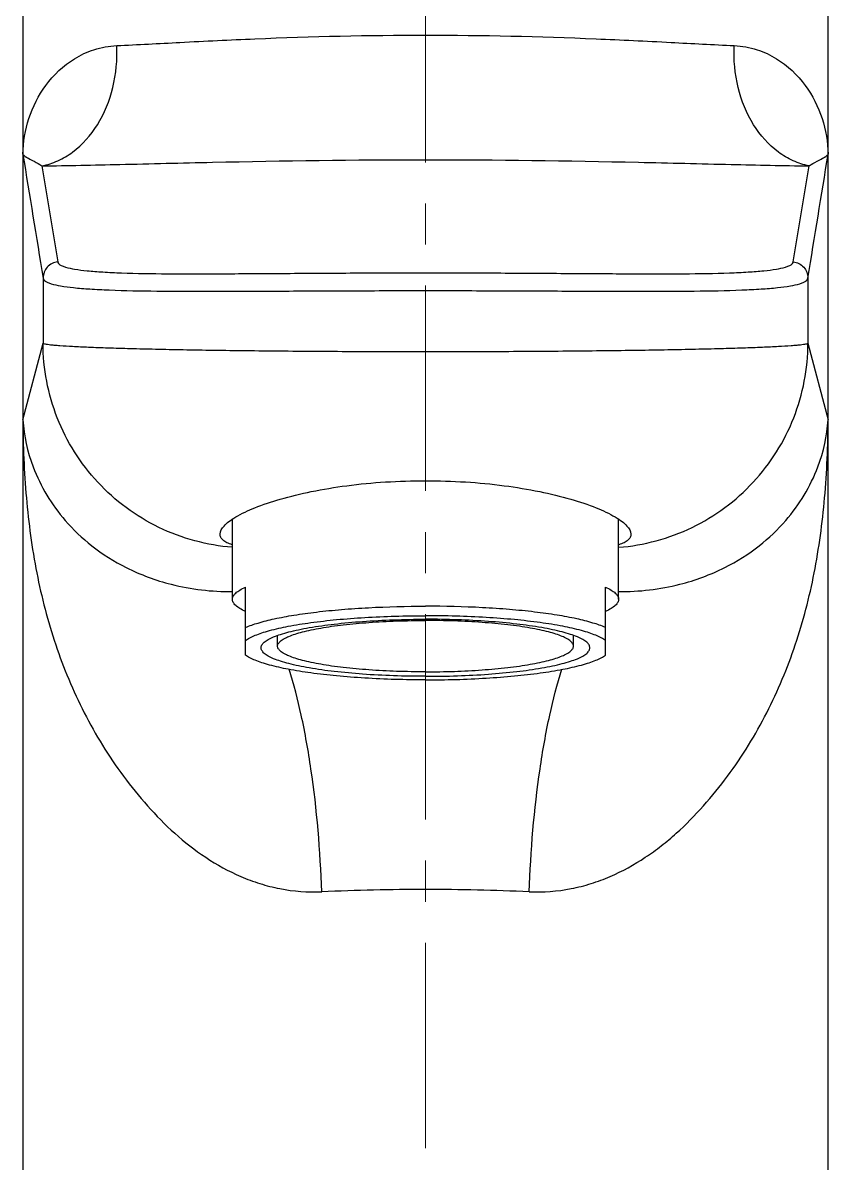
# Model space of a CAD drawing. Extents: x 0 to 790, y 0 to 579.
# Drawn here: x 200.9 to 249.9, y 289.4 to 358.8 of the extents above; entities that cross this region are included whole.
import ezdxf

# ---------------------------------------------------------------- set-up
doc = ezdxf.new("R2010")
doc.units = 0
doc.header["$LTSCALE"] = 10
doc.header["$MEASUREMENT"] = 0
doc.linetypes.add('CENTER', pattern=[2, 1.25, -0.25, 0.25, -0.25])
doc.layers.add('BODY', color=7, linetype='CONTINUOUS')
doc.layers.add('DEF_LAYER_ASSEM_MEMBER', color=7, linetype='CONTINUOUS')

msp = doc.modelspace()

# ---------------------------------------------------------------- linework, layer by layer
at = {"layer": 'BODY', "color": 1, "linetype": 'CENTER', "lineweight": 5}
msp.add_line((225.422, 250.294), (225.422, 402.273), dxfattribs=at)
at = {"layer": 'DEF_LAYER_ASSEM_MEMBER', "color": 7, "linetype": 'Continuous'}
for p, q in [((200.922, 361.671), (200.922, 258.565)), ((249.922, 258.565), (249.922, 361.671)), ((202.156, 343.251), (202.153, 339.28)), ((248.689, 343.251), (248.691, 339.28)), ((213.672, 323.704), (213.672, 328.577)), ((237.172, 323.704), (237.172, 328.576)), ((214.472, 320.301), (214.472, 324.444)), ((236.372, 320.301), (236.372, 324.444)), ((216.422, 320.848), (216.422, 321.5)), ((234.422, 320.848), (234.422, 321.5))]:
    msp.add_line(p, q, dxfattribs=at)
at = {"layer": 'DEF_LAYER_ASSEM_MEMBER', "color": 9, "linetype": 'Continuous'}
for p, q in [((200.925, 350.794), (200.925, 334.63)), ((249.92, 334.63), (249.92, 350.794)), ((202.086, 350.083), (203.044, 344.242)), ((247.8, 344.242), (248.759, 350.083)), ((200.925, 334.63), (202.153, 339.28)), ((248.691, 339.28), (249.92, 334.63))]:
    msp.add_line(p, q, dxfattribs=at)
for centre, radius, start, end in [((225.354, 164.977), 141.06, 89.97227, 92.53674), ((225.439, 162.606), 143.431, 87.48446, 90.00653)]:
    msp.add_arc(centre, radius, start, end, dxfattribs=at)
for points, start_tangent, end_tangent in [([(206.638, 357.401), (210.484, 357.597), (215.042, 357.814), (225.422, 358.041)], (0.998943, 0.045967), (1, 0.000003)), ([(225.422, 358.041), (235.803, 357.814), (240.361, 357.597), (244.207, 357.401)], (1, -0.000003), (0.998943, -0.045967)), ([(200.925, 350.794), (201.295, 352.967), (202.319, 354.98), (204.068, 356.604), (205.247, 357.147), (206.638, 357.401)], (0.024908, 0.99969), (0.998949, 0.045844)), ([(202.086, 350.083), (203.051, 350.388), (203.955, 350.92), (205.46, 352.582), (206.396, 354.844), (206.638, 357.401)], (0.982294, 0.187346), (-0.048186, 0.998838)), ([(248.759, 350.083), (247.794, 350.388), (246.89, 350.92), (245.385, 352.582), (244.448, 354.844), (244.207, 357.401)], (-0.982293, 0.18735), (0.048183, 0.998839)), ([(244.207, 357.401), (245.598, 357.147), (246.776, 356.604), (248.525, 354.98), (249.55, 352.967), (249.92, 350.794)], (0.998949, -0.045844), (0.024908, -0.99969)), ([(200.925, 350.794), (201.044, 350.677), (201.265, 350.543), (201.603, 350.362), (202.086, 350.083)], (0.522309, -0.852756), (0.844112, -0.536168)), ([(200.925, 350.794), (202.156, 343.251)], (0.16117, -0.986927), (0.16101, -0.986953)), ([(248.689, 343.251), (249.92, 350.794)], (0.16101, 0.986953), (0.16117, 0.986927)), ([(248.759, 350.083), (249.242, 350.362), (249.58, 350.543), (249.801, 350.677), (249.92, 350.794)], (0.844112, 0.536167), (0.522309, 0.852756)), ([(202.086, 350.083), (206.821, 350.169), (212.468, 350.301), (225.422, 350.458)], (0.999959, 0.009029), (1, -0.000001)), ([(225.422, 350.458), (238.377, 350.301), (244.024, 350.169), (248.759, 350.083)], (1, 0.000001), (0.999959, -0.009029)), ([(203.044, 344.242), (202.41, 343.915), (202.156, 343.251)], (-0.993676, -0.112289), (0.000023, -1)), ([(203.044, 344.242), (203.177, 344.067), (203.324, 343.99), (203.523, 343.918), (204.077, 343.795), (204.834, 343.697), (205.786, 343.622), (206.925, 343.569), (209.713, 343.517), (213.092, 343.516), (216.934, 343.538), (221.097, 343.563), (225.423, 343.572), (229.748, 343.563), (233.911, 343.538), (237.753, 343.516), (241.132, 343.517), (243.92, 343.569), (245.058, 343.622), (246.011, 343.697), (246.768, 343.795), (247.322, 343.918), (247.521, 343.99), (247.667, 344.067), (247.8, 344.242)], (0.140189, -0.990125), (0.140182, 0.990126)), ([(247.8, 344.242), (248.434, 343.915), (248.689, 343.251)], (0.993668, -0.112358), (-0.000014, -1)), ([(202.156, 343.251), (202.294, 343.068), (202.445, 342.986), (202.651, 342.911), (203.225, 342.779), (204.009, 342.672), (204.995, 342.589), (206.176, 342.529), (209.069, 342.462), (212.581, 342.448), (216.579, 342.462), (220.915, 342.481), (225.423, 342.489), (229.93, 342.481), (234.266, 342.462), (238.264, 342.448), (241.776, 342.462), (244.669, 342.529), (245.849, 342.589), (246.836, 342.672), (247.62, 342.779), (248.193, 342.911), (248.399, 342.986), (248.551, 343.068), (248.689, 343.251)], (0.139709, -0.990193), (0.139937, 0.99016)), ([(213.669, 326.864), (209.201, 328.076), (205.482, 330.828), (203.02, 334.741), (202.153, 339.28)], (-0.996877, 0.078969), (-0.002095, 0.999998)), ([(202.154, 339.298), (202.187, 339.272), (202.274, 339.247), (202.417, 339.222), (202.615, 339.196), (202.868, 339.172), (203.175, 339.147), (203.947, 339.099), (204.925, 339.053), (206.1, 339.01), (207.459, 338.969), (208.992, 338.931), (210.681, 338.897), (212.513, 338.867), (216.53, 338.819), (220.889, 338.789), (225.422, 338.779), (229.956, 338.789), (234.314, 338.819), (238.332, 338.867), (240.163, 338.897), (241.853, 338.931), (243.385, 338.969), (244.745, 339.01), (245.919, 339.053), (246.897, 339.099), (247.67, 339.147), (247.977, 339.172), (248.229, 339.196), (248.427, 339.222), (248.571, 339.247), (248.658, 339.272), (248.69, 339.298)], (0.164356, -0.986401), (0.164228, 0.986422)), ([(237.176, 326.864), (241.644, 328.077), (245.363, 330.829), (247.825, 334.742), (248.691, 339.28)], (0.996855, 0.079241), (0.002094, 0.999998)), ([(200.925, 334.63), (201.549, 331.76), (203.506, 328.499), (205.119, 326.963), (207.217, 325.632), (209.95, 324.613), (213.666, 324.179)], (0.060006, -0.998198), (0.999859, 0.016809)), ([(200.925, 334.63), (201.139, 329.873), (201.773, 325.302), (202.922, 320.937), (204.66, 316.799), (205.768, 314.824), (207.048, 312.931), (208.508, 311.132), (210.163, 309.459), (212.05, 307.998), (214.183, 306.829), (215.345, 306.4), (216.561, 306.09), (219.111, 305.899)], (0.007995, -0.999968), (0.999007, 0.044545)), ([(231.734, 305.899), (234.284, 306.09), (235.5, 306.4), (236.661, 306.829), (238.795, 307.998), (239.769, 308.696), (240.682, 309.459), (242.337, 311.133), (243.797, 312.931), (245.077, 314.824), (246.185, 316.799), (247.923, 320.937), (249.071, 325.302), (249.706, 329.873), (249.92, 334.63)], (0.999007, -0.044561), (0.007994, 0.999968)), ([(237.179, 324.179), (240.895, 324.613), (243.628, 325.632), (245.726, 326.963), (247.339, 328.499), (249.296, 331.76), (249.92, 334.63)], (0.999859, -0.01681), (0.060004, 0.998198)), ([(219.111, 305.899), (218.456, 313.365), (217.863, 316.644), (217.122, 319.45)], (-0.035067, 0.999385), (-0.303523, 0.952824)), ([(231.734, 305.899), (232.389, 313.365), (232.982, 316.644), (233.723, 319.45)], (0.035069, 0.999385), (0.303523, 0.952824))]:
    msp.add_spline(points, degree=3, dxfattribs=dict(at, start_tangent=start_tangent, end_tangent=end_tangent))
at = {"layer": 'DEF_LAYER_ASSEM_MEMBER', "color": 7, "linetype": 'Continuous'}
for points, start_tangent, end_tangent in [([(212.922, 327.663), (213.163, 328.162), (213.462, 328.432), (213.875, 328.71), (215.03, 329.268), (216.582, 329.796), (218.473, 330.256), (220.633, 330.615), (222.98, 330.842), (225.422, 330.92)], (0.000141, 1), (1, 0.000008)), ([(225.422, 330.92), (227.865, 330.842), (230.212, 330.615), (232.372, 330.256), (234.263, 329.796), (235.815, 329.268), (236.969, 328.71), (237.383, 328.432), (237.682, 328.162), (237.922, 327.663)], (1, 0.000008), (0.000133, -1)), ([(213.657, 327.022), (213.337, 327.147), (213.107, 327.297), (212.969, 327.47), (212.922, 327.663)], (-0.955399, 0.295318), (0.000141, 1)), ([(237.922, 327.663), (237.876, 327.47), (237.737, 327.297), (237.507, 327.147), (237.188, 327.022)], (0.000133, -1), (-0.955402, -0.295309)), ([(213.672, 323.704), (213.685, 323.799), (213.723, 323.893), (213.786, 323.987), (213.874, 324.08), (214.125, 324.265), (214.472, 324.444)], (0, 1), (0.913217, 0.407474)), ([(236.372, 324.444), (236.72, 324.265), (236.971, 324.08), (237.059, 323.987), (237.122, 323.893), (237.16, 323.799), (237.172, 323.704)], (0.913217, -0.407474), (0, -1)), ([(214.472, 322.964), (214.125, 323.143), (213.874, 323.327), (213.786, 323.421), (213.723, 323.515), (213.685, 323.609), (213.672, 323.704)], (-0.913217, 0.407474), (0, 1)), ([(237.172, 323.704), (237.16, 323.609), (237.122, 323.515), (237.059, 323.421), (236.971, 323.327), (236.72, 323.143), (236.372, 322.964)], (0, -1), (-0.913217, -0.407474)), ([(214.472, 321.982), (215.232, 322.258), (216.22, 322.511), (217.415, 322.735), (218.79, 322.926), (220.313, 323.079), (221.951, 323.191), (225.422, 323.282)], (0.913217, 0.407474), (1, 0)), ([(236.372, 321.982), (235.613, 322.258), (234.625, 322.511), (233.43, 322.735), (232.055, 322.926), (230.532, 323.079), (228.894, 323.191), (225.422, 323.282)], (-0.913217, 0.407474), (-1, 0)), ([(214.472, 321.198), (214.726, 321.355), (215.056, 321.508), (215.457, 321.656), (215.929, 321.798), (217.067, 322.058), (218.439, 322.281), (220.007, 322.462), (221.725, 322.595), (225.422, 322.703)], (0.805074, 0.593175), (1, 0)), ([(215.422, 320.75), (215.434, 320.835), (215.471, 320.92), (215.531, 321.004), (215.615, 321.088), (215.853, 321.254), (216.184, 321.414), (216.603, 321.568), (217.108, 321.714), (217.692, 321.851), (218.351, 321.977), (219.867, 322.193), (221.596, 322.354), (223.471, 322.453), (225.422, 322.486)], (0, 1), (1, 0)), ([(216.422, 320.848), (216.433, 320.925), (216.466, 321.001), (216.52, 321.077), (216.595, 321.153), (216.81, 321.302), (217.107, 321.446), (217.485, 321.585), (217.939, 321.716), (218.465, 321.839), (219.058, 321.953), (219.713, 322.056), (220.422, 322.147), (221.978, 322.292), (223.667, 322.381), (225.422, 322.411)], (0, 1), (1, 0)), ([(236.372, 321.198), (236.118, 321.355), (235.789, 321.508), (235.388, 321.656), (234.916, 321.798), (233.778, 322.058), (232.406, 322.281), (230.838, 322.462), (229.119, 322.595), (225.422, 322.703)], (-0.805074, 0.593175), (-1, 0)), ([(235.422, 320.75), (235.41, 320.835), (235.374, 320.92), (235.314, 321.004), (235.23, 321.088), (234.992, 321.254), (234.661, 321.414), (234.242, 321.568), (233.737, 321.714), (233.152, 321.851), (232.493, 321.977), (230.978, 322.193), (229.249, 322.354), (227.373, 322.453), (225.422, 322.486)], (0, 1), (-1, 0)), ([(234.422, 320.848), (234.412, 320.925), (234.379, 321.001), (234.325, 321.077), (234.249, 321.153), (234.035, 321.302), (233.737, 321.446), (233.36, 321.585), (232.906, 321.716), (232.379, 321.839), (231.786, 321.953), (231.132, 322.056), (230.423, 322.147), (228.867, 322.292), (227.178, 322.381), (225.422, 322.411)], (0, 1), (-1, 0)), ([(225.422, 319.013), (223.471, 319.046), (221.596, 319.145), (219.867, 319.306), (218.351, 319.522), (217.692, 319.648), (217.108, 319.785), (216.603, 319.931), (216.184, 320.085), (215.853, 320.245), (215.615, 320.411), (215.531, 320.495), (215.471, 320.579), (215.434, 320.664), (215.422, 320.75)], (-1, 0), (0, 1)), ([(225.422, 319.285), (223.667, 319.315), (221.978, 319.404), (220.422, 319.549), (219.713, 319.64), (219.058, 319.743), (218.465, 319.857), (217.939, 319.98), (217.485, 320.111), (217.107, 320.25), (216.81, 320.394), (216.595, 320.543), (216.52, 320.619), (216.466, 320.695), (216.433, 320.771), (216.422, 320.848)], (-1, 0), (0, 1)), ([(225.422, 319.285), (227.178, 319.315), (228.867, 319.404), (230.423, 319.549), (231.132, 319.64), (231.786, 319.743), (232.379, 319.857), (232.906, 319.98), (233.36, 320.111), (233.737, 320.25), (234.035, 320.394), (234.249, 320.543), (234.325, 320.619), (234.379, 320.695), (234.412, 320.771), (234.422, 320.848)], (1, 0), (0, 1)), ([(225.422, 319.013), (227.373, 319.046), (229.249, 319.145), (230.978, 319.306), (232.493, 319.522), (233.152, 319.648), (233.737, 319.785), (234.242, 319.931), (234.661, 320.085), (234.992, 320.245), (235.23, 320.411), (235.314, 320.495), (235.374, 320.579), (235.41, 320.664), (235.422, 320.75)], (1, 0), (0, 1)), ([(225.422, 318.796), (221.725, 318.904), (220.007, 319.037), (218.439, 319.218), (217.067, 319.441), (215.929, 319.701), (215.457, 319.843), (215.056, 319.991), (214.726, 320.144), (214.472, 320.301)], (-1, 0), (-0.805074, 0.593175)), ([(225.422, 318.796), (229.119, 318.904), (230.838, 319.037), (232.406, 319.218), (233.778, 319.441), (234.916, 319.701), (235.388, 319.843), (235.789, 319.991), (236.118, 320.144), (236.372, 320.301)], (1, 0), (0.805074, 0.593175))]:
    msp.add_spline(points, degree=3, dxfattribs=dict(at, start_tangent=start_tangent, end_tangent=end_tangent))

doc.saveas('drawing.dxf')
